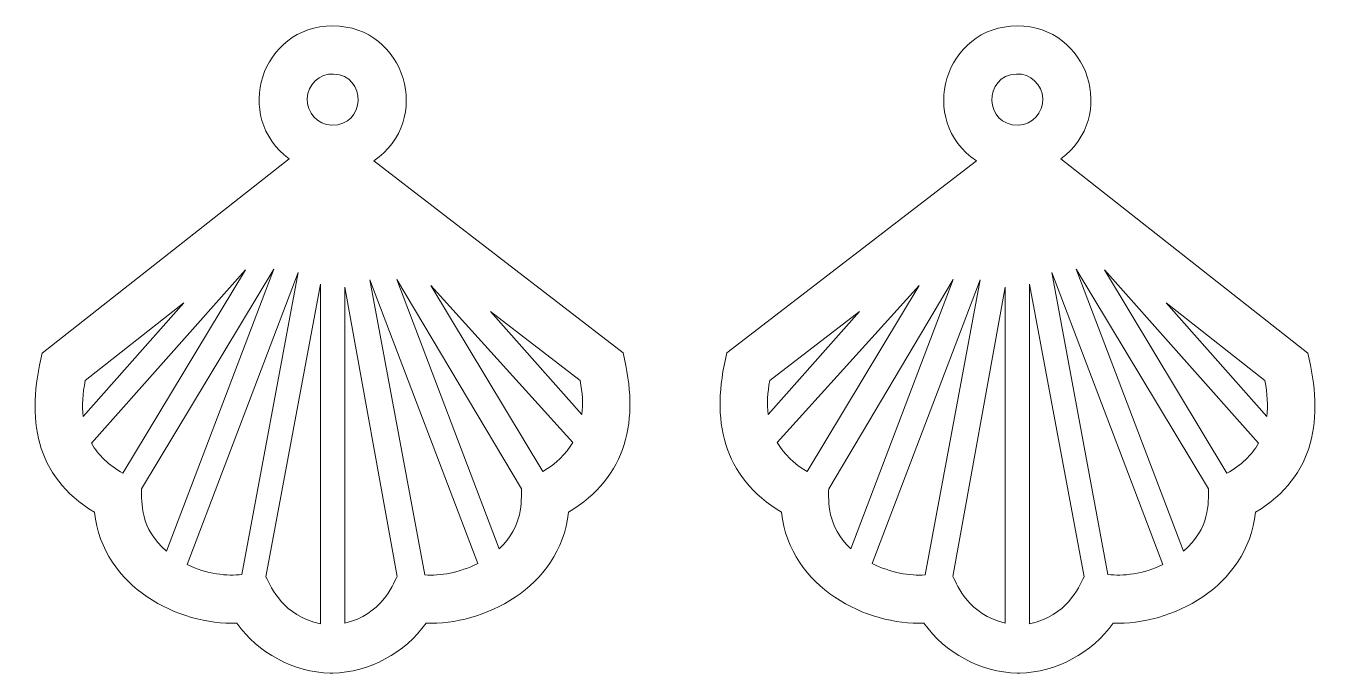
# Model space of a CAD drawing. Header units: inches. Extents: x 35 to 251, y 19 to 126.
import ezdxf

# ---------------------------------------------------------------- set-up
doc = ezdxf.new("R2010")
doc.units = ezdxf.units.IN
doc.header["$MEASUREMENT"] = 0
doc.layers.add('_U+0421_U+043B_U+043E_U+0439 1', color=7, linetype='Continuous')

msp = doc.modelspace()

# ---------------------------------------------------------------- linework, layer by layer
at = {"layer": '_U+0421_U+043B_U+043E_U+0439 1', "color": 1, "lineweight": 9, "true_color": 0xff0000}
for points, knots in [([(134.52, 71.86), (134.52, 71.86), (93.03, 103.85), (93.03, 103.85), (102.98, 110.5), (98.37, 126.3), (86.21, 126.3), (74.31, 126.3), (69.5, 111.11), (78.99, 104.16), (78.99, 104.16), (37.9, 71.84), (37.9, 71.84), (35.18, 60.93), (36.61, 51.4), (46.56, 45.34), (48.01, 32.75), (60.67, 26.5), (70.26, 26.88), (73.78, 21.93), (79.69, 18.71), (85.8, 18.57), (85.8, 18.57), (86.21, 18.57), (86.21, 18.57), (86.21, 18.57), (86.21, 18.57), (86.21, 18.57), (92.33, 18.71), (98.23, 21.93), (101.75, 26.88), (111.12, 26.51), (123.99, 32.58), (125.46, 45.34), (135.21, 51.27), (137.32, 60.63), (134.52, 71.86)], [0, 0, 0, 0, 1, 1, 1, 2, 2, 2, 3, 3, 3, 4, 4, 4, 5, 5, 5, 6, 6, 6, 7, 7, 7, 8, 8, 8, 9, 9, 9, 10, 10, 10, 11, 11, 11, 12, 12, 12, 12]), ([(160.86, 45.34), (162.34, 32.57), (175.2, 26.5), (184.57, 26.88), (188.09, 21.93), (194, 18.71), (200.11, 18.57), (200.11, 18.57), (200.11, 18.57), (200.11, 18.57), (200.11, 18.57), (200.52, 18.57), (200.52, 18.57), (206.63, 18.71), (212.54, 21.93), (216.06, 26.88), (225.65, 26.5), (238.31, 32.75), (239.77, 45.34), (249.71, 51.4), (251.15, 60.93), (248.43, 71.84), (248.43, 71.84), (207.33, 104.16), (207.33, 104.16), (216.83, 111.11), (212.02, 126.3), (200.12, 126.3), (187.96, 126.3), (183.34, 110.5), (193.3, 103.85), (193.3, 103.85), (151.8, 71.86), (151.8, 71.86), (149, 60.63), (151.11, 51.27), (160.86, 45.34)], [0, 0, 0, 0, 1, 1, 1, 2, 2, 2, 3, 3, 3, 4, 4, 4, 5, 5, 5, 6, 6, 6, 7, 7, 7, 8, 8, 8, 9, 9, 9, 10, 10, 10, 11, 11, 11, 12, 12, 12, 12]), ([(86.37, 118.3), (91.97, 118.09), (91.69, 109.6), (86.06, 109.8), (83.71, 109.89), (81.88, 111.86), (81.96, 114.2), (82.05, 116.56), (84.03, 118.39), (86.37, 118.3)], [0, 0, 0, 0, 1, 1, 1, 2, 2, 2, 3, 3, 3, 3]), ([(204.36, 114.2), (204.45, 111.86), (202.61, 109.89), (200.27, 109.8), (194.63, 109.6), (194.35, 118.09), (199.96, 118.3), (202.29, 118.39), (204.27, 116.56), (204.36, 114.2)], [0, 0, 0, 0, 1, 1, 1, 2, 2, 2, 3, 3, 3, 3]), ([(51.32, 51.83), (48.95, 53.16), (47.21, 54.81), (46.1, 56.82), (46.1, 56.82), (71.69, 85.72), (71.69, 85.72), (71.69, 85.72), (51.32, 51.83), (51.32, 51.83)], [0, 0, 0, 0, 1, 1, 1, 2, 2, 2, 3, 3, 3, 3]), ([(54.42, 49.22), (54.42, 49.22), (76.4, 85.79), (76.4, 85.79), (76.4, 85.79), (58.58, 38.84), (58.58, 38.84), (54.12, 42.64), (54.42, 46.97), (54.42, 49.22)], [0, 0, 0, 0, 1, 1, 1, 2, 2, 2, 3, 3, 3, 3]), ([(71.12, 35), (68.71, 34.62), (65.22, 35.09), (62.01, 36.62), (62.01, 36.62), (80.48, 85.25), (80.48, 85.25), (80.48, 85.25), (71.12, 35), (71.12, 35)], [0, 0, 0, 0, 1, 1, 1, 2, 2, 2, 3, 3, 3, 3]), ([(205.85, 85.25), (205.85, 85.25), (224.31, 36.62), (224.31, 36.62), (221.11, 35.09), (217.61, 34.62), (215.2, 35), (215.2, 35), (205.85, 85.25), (205.85, 85.25)], [0, 0, 0, 0, 1, 1, 1, 2, 2, 2, 3, 3, 3, 3]), ([(227.75, 38.84), (227.75, 38.84), (209.92, 85.79), (209.92, 85.79), (209.92, 85.79), (231.91, 49.22), (231.91, 49.22), (231.91, 46.97), (232.2, 42.64), (227.75, 38.84)], [0, 0, 0, 0, 1, 1, 1, 2, 2, 2, 3, 3, 3, 3]), ([(214.63, 85.72), (214.63, 85.72), (240.23, 56.82), (240.23, 56.82), (239.11, 54.81), (237.37, 53.16), (235, 51.83), (235, 51.83), (214.63, 85.72), (214.63, 85.72)], [0, 0, 0, 0, 1, 1, 1, 2, 2, 2, 3, 3, 3, 3]), ([(84.18, 26.79), (77.96, 28.07), (76.02, 32.75), (75.11, 34.58), (75.11, 34.58), (84.18, 83.31), (84.18, 83.31), (84.18, 83.31), (84.18, 26.79), (84.18, 26.79)], [0, 0, 0, 0, 1, 1, 1, 2, 2, 2, 3, 3, 3, 3]), ([(88.21, 26.87), (88.21, 26.87), (88.21, 82.83), (88.21, 82.83), (88.21, 82.83), (96.92, 34.62), (96.92, 34.62), (96.14, 33.05), (94.36, 28.36), (88.21, 26.87)], [0, 0, 0, 0, 1, 1, 1, 2, 2, 2, 3, 3, 3, 3]), ([(101.55, 34.91), (101.55, 34.91), (92.4, 84.05), (92.4, 84.05), (92.4, 84.05), (110.34, 36.81), (110.34, 36.81), (107.33, 35.28), (104.01, 34.7), (101.55, 34.91)], [0, 0, 0, 0, 1, 1, 1, 2, 2, 2, 3, 3, 3, 3]), ([(113.92, 39.27), (113.92, 39.27), (96.9, 84.09), (96.9, 84.09), (96.9, 84.09), (117.6, 49.26), (117.6, 49.26), (117.6, 47.25), (117.95, 43.05), (113.92, 39.27)], [0, 0, 0, 0, 1, 1, 1, 2, 2, 2, 3, 3, 3, 3]), ([(121.17, 52.1), (121.17, 52.1), (102.55, 83.07), (102.55, 83.07), (102.55, 83.07), (126.15, 56.97), (126.15, 56.97), (125.05, 55.05), (123.39, 53.42), (121.17, 52.1)], [0, 0, 0, 0, 1, 1, 1, 2, 2, 2, 3, 3, 3, 3]), ([(160.18, 56.97), (160.18, 56.97), (183.77, 83.07), (183.77, 83.07), (183.77, 83.07), (165.15, 52.1), (165.15, 52.1), (162.93, 53.42), (161.28, 55.05), (160.18, 56.97)], [0, 0, 0, 0, 1, 1, 1, 2, 2, 2, 3, 3, 3, 3]), ([(168.73, 49.26), (168.73, 49.26), (189.43, 84.09), (189.43, 84.09), (189.43, 84.09), (172.41, 39.27), (172.41, 39.27), (168.37, 43.05), (168.73, 47.25), (168.73, 49.26)], [0, 0, 0, 0, 1, 1, 1, 2, 2, 2, 3, 3, 3, 3]), ([(175.98, 36.81), (175.98, 36.81), (193.92, 84.05), (193.92, 84.05), (193.92, 84.05), (184.77, 34.91), (184.77, 34.91), (182.31, 34.7), (178.99, 35.28), (175.98, 36.81)], [0, 0, 0, 0, 1, 1, 1, 2, 2, 2, 3, 3, 3, 3]), ([(189.41, 34.62), (189.41, 34.62), (198.11, 82.83), (198.11, 82.83), (198.11, 82.83), (198.11, 26.88), (198.11, 26.88), (191.97, 28.36), (190.18, 33.05), (189.41, 34.62)], [0, 0, 0, 0, 1, 1, 1, 2, 2, 2, 3, 3, 3, 3]), ([(202.14, 83.31), (202.14, 83.31), (211.21, 34.58), (211.21, 34.58), (210.3, 32.75), (208.36, 28.07), (202.14, 26.79), (202.14, 26.79), (202.14, 83.31), (202.14, 83.31)], [0, 0, 0, 0, 1, 1, 1, 2, 2, 2, 3, 3, 3, 3]), ([(45.04, 67.28), (45.04, 67.28), (61.44, 80.18), (61.44, 80.18), (61.44, 80.18), (44.7, 61.28), (44.7, 61.28), (44.49, 63.09), (44.6, 65.08), (45.04, 67.28)], [0, 0, 0, 0, 1, 1, 1, 2, 2, 2, 3, 3, 3, 3]), ([(241.62, 61.28), (241.62, 61.28), (224.88, 80.18), (224.88, 80.18), (224.88, 80.18), (241.29, 67.28), (241.29, 67.28), (241.73, 65.08), (241.83, 63.09), (241.62, 61.28)], [0, 0, 0, 0, 1, 1, 1, 2, 2, 2, 3, 3, 3, 3]), ([(127.65, 61.62), (127.65, 61.62), (112.46, 78.77), (112.46, 78.77), (112.46, 78.77), (127.39, 67.26), (127.39, 67.26), (127.78, 65.22), (127.86, 63.35), (127.65, 61.62)], [0, 0, 0, 0, 1, 1, 1, 2, 2, 2, 3, 3, 3, 3]), ([(158.93, 67.26), (158.93, 67.26), (173.86, 78.77), (173.86, 78.77), (173.86, 78.77), (158.67, 61.62), (158.67, 61.62), (158.46, 63.35), (158.54, 65.22), (158.93, 67.26)], [0, 0, 0, 0, 1, 1, 1, 2, 2, 2, 3, 3, 3, 3])]:
    msp.add_open_spline(points, degree=3, knots=knots, dxfattribs=at)

doc.saveas('drawing.dxf')
